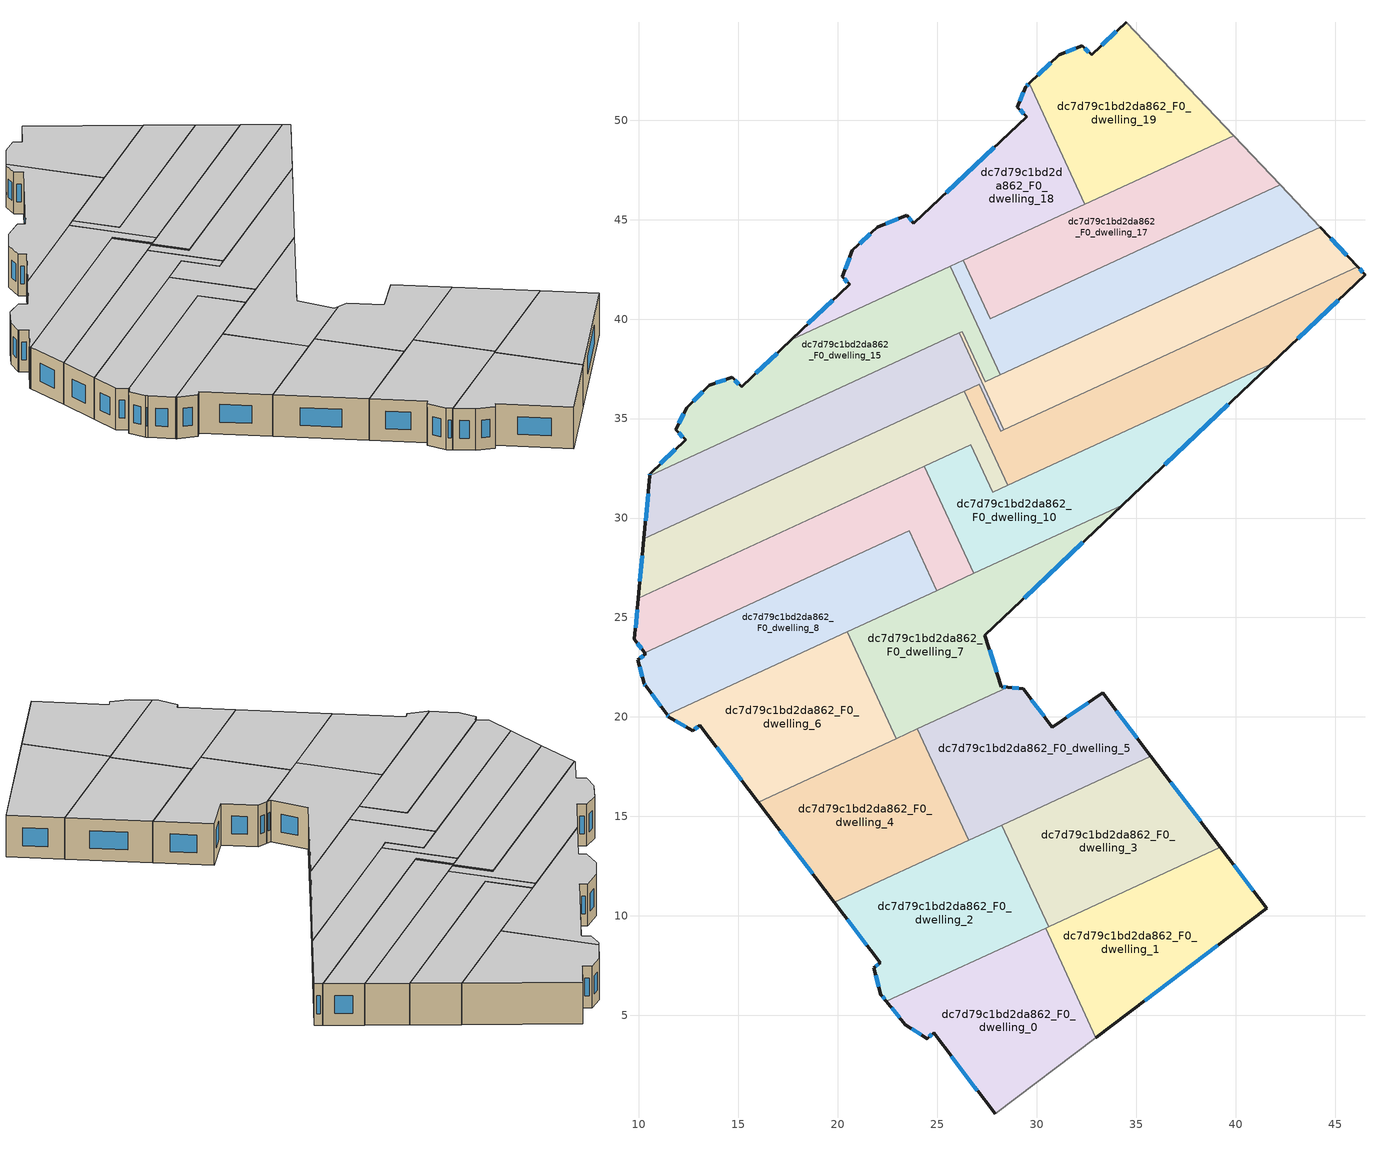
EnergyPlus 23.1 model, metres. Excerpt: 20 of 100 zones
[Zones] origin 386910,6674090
dc7d79c1bd2da862_F0_dwelling_0
 floor ground (EU_floor_Construction): 30.45,9.39 32.98,3.88 27.91,0.04 24.82,4.12 24.51,3.83 23.4,4.53 22.45,5.7 z0
 wall outside (EU_wall_Construction): 22.45,5.7 23.4,4.53 24.51,3.83 24.82,4.12 27.91,0.04 z0:3
 wall to dc7d79c1bd2da862_F0_dwelling_1 (EU_wall_Construction): 32.98,3.88 30.45,9.39 z0:3
 wall adiabatic (EU_wall_Construction): 27.91,0.04 32.98,3.88 z0:3
 wall to dc7d79c1bd2da862_F0_dwelling_2 (EU_wall_Construction): 30.45,9.39 22.45,5.7 z0:3
 window (EU_Window_Construction): 24.6,3.91 24.73,4.04 / 23.72,4.33 24.19,4.03 / 22.72,5.37 23.13,4.87 / 25.7,2.95 27.03,1.21 z0.86:2.14
 ceiling to dc7d79c1bd2da862_F1_dwelling_0 (EU_floor_Construction): 32.98,3.88 30.45,9.39 22.45,5.7 23.4,4.53 24.51,3.83 24.82,4.12 27.91,0.04 z3
dc7d79c1bd2da862_F0_dwelling_1
 floor ground (EU_floor_Construction): 39.24,13.44 41.57,10.38 32.98,3.88 30.45,9.39 z0
 wall outside (EU_wall_Construction): 32.98,3.88 41.57,10.38 39.24,13.44 z0:3
 wall to dc7d79c1bd2da862_F0_dwelling_3 (EU_wall_Construction): 39.24,13.44 30.6,9.46 z0:3
 wall to dc7d79c1bd2da862_F0_dwelling_2 (EU_wall_Construction): 30.6,9.45 30.45,9.39 z0:3
 window (EU_Window_Construction): 35.44,5.74 39.11,8.52 / 40.9,11.25 39.9,12.56 z0.86:2.14
 ceiling to dc7d79c1bd2da862_F1_dwelling_1 (EU_floor_Construction): 41.57,10.38 39.24,13.44 30.45,9.39 32.98,3.88 z3
dc7d79c1bd2da862_F0_dwelling_10
 floor ground (EU_floor_Construction): 41.76,37.73 34.3,30.65 26.84,27.21 24.35,32.6 26.7,33.68 27.8,31.3 z0
 wall outside (EU_wall_Construction): 34.3,30.65 41.76,37.73 z0:3
 wall to dc7d79c1bd2da862_F0_dwelling_9 (EU_wall_Construction): 24.35,32.6 26.84,27.21 z0:3
 wall to dc7d79c1bd2da862_F0_dwelling_11 (EU_wall_Construction): 28.54,31.64 27.8,31.3 26.7,33.68 24.35,32.6 z0:3
 wall to dc7d79c1bd2da862_F0_dwelling_7 (EU_wall_Construction): 26.84,27.21 34.3,30.65 z0:3
 wall to dc7d79c1bd2da862_F0_dwelling_12 (EU_wall_Construction): 41.76,37.73 28.54,31.64 z0:3
 window (EU_Window_Construction): 36.43,32.68 39.63,35.71 z0.86:2.14
 ceiling to dc7d79c1bd2da862_F1_dwelling_10 (EU_floor_Construction): 34.3,30.65 41.76,37.73 27.8,31.3 26.7,33.68 24.35,32.6 26.84,27.21 z3
dc7d79c1bd2da862_F0_dwelling_11
 floor ground (EU_floor_Construction): 26.36,36.38 28.54,31.64 27.8,31.3 26.7,33.68 9.98,25.97 10.26,28.95 z0
 wall outside (EU_wall_Construction): 10.26,28.95 9.98,25.97 z0:3
 wall to dc7d79c1bd2da862_F0_dwelling_12 (EU_wall_Construction): 28.54,31.64 26.36,36.38 z0:3
 wall to dc7d79c1bd2da862_F0_dwelling_13 (EU_wall_Construction): 26.36,36.38 10.26,28.95 z0:3
 wall to dc7d79c1bd2da862_F0_dwelling_9 (EU_wall_Construction): 9.98,25.97 24.35,32.6 z0:3
 window (EU_Window_Construction): 10.18,28.1 10.06,26.82 z0.86:2.14
 ceiling to dc7d79c1bd2da862_F1_dwelling_11 (EU_floor_Construction): 27.8,31.3 28.54,31.64 26.36,36.38 10.26,28.95 9.98,25.97 26.7,33.68 z3
dc7d79c1bd2da862_F0_dwelling_12
 floor ground (EU_floor_Construction): 46.13,42.64 46.51,42.24 41.76,37.73 28.54,31.64 26.36,36.38 27.11,36.72 28.2,34.37 z0
 wall outside (EU_wall_Construction): 41.76,37.73 46.51,42.24 46.13,42.64 z0:3
 wall to dc7d79c1bd2da862_F0_dwelling_13 (EU_wall_Construction): 28.35,34.44 28.2,34.37 27.11,36.72 26.36,36.38 z0:3
 wall to dc7d79c1bd2da862_F0_dwelling_14 (EU_wall_Construction): 46.13,42.64 28.35,34.44 z0:3
 window (EU_Window_Construction): 46.4,42.35 46.24,42.52 / 43.12,39.02 45.15,40.95 z0.86:2.14
 ceiling to dc7d79c1bd2da862_F1_dwelling_12 (EU_floor_Construction): 41.76,37.73 46.51,42.24 46.13,42.64 28.2,34.37 27.11,36.72 26.36,36.38 28.54,31.64 z3
dc7d79c1bd2da862_F0_dwelling_13
 floor ground (EU_floor_Construction): 26.1,39.3 28.35,34.44 28.2,34.37 27.11,36.72 10.26,28.95 10.55,32.14 z0
 wall outside (EU_wall_Construction): 10.55,32.14 10.26,28.95 z0:3
 wall to dc7d79c1bd2da862_F0_dwelling_14 (EU_wall_Construction): 28.35,34.44 26.1,39.3 z0:3
 wall to dc7d79c1bd2da862_F0_dwelling_15 (EU_wall_Construction): 26.1,39.3 10.55,32.14 z0:3
 window (EU_Window_Construction): 10.47,31.23 10.34,29.86 z0.86:2.14
 ceiling to dc7d79c1bd2da862_F1_dwelling_13 (EU_floor_Construction): 28.2,34.37 28.35,34.44 26.1,39.3 10.55,32.14 10.26,28.95 27.11,36.72 z3
dc7d79c1bd2da862_F0_dwelling_14
 floor ground (EU_floor_Construction): 44.25,44.62 46.13,42.64 28.35,34.44 26.1,39.3 26.25,39.37 27.41,36.86 z0
 wall outside (EU_wall_Construction): 46.13,42.64 44.25,44.62 z0:3
 wall to dc7d79c1bd2da862_F0_dwelling_15 (EU_wall_Construction): 28.17,37.21 27.41,36.86 26.25,39.37 26.11,39.31 z0:3
 wall to dc7d79c1bd2da862_F0_dwelling_16 (EU_wall_Construction): 44.25,44.62 28.17,37.21 z0:3
 window (EU_Window_Construction): 45.59,43.2 44.79,44.06 z0.86:2.14
 ceiling to dc7d79c1bd2da862_F1_dwelling_14 (EU_floor_Construction): 46.13,42.64 44.25,44.62 27.41,36.86 26.25,39.37 26.1,39.3 28.35,34.44 z3
dc7d79c1bd2da862_F0_dwelling_15
 floor ground (EU_floor_Construction): 25.66,42.65 28.17,37.21 27.41,36.86 26.25,39.37 10.55,32.14 10.56,32.24 12.35,33.93 11.89,34.42 11.86,34.44 12.4,35.54 13.54,36.68 14.69,37.07 15.17,36.6 17.66,38.97 z0
 wall outside (EU_wall_Construction): 17.66,38.97 15.17,36.6 14.69,37.07 13.54,36.68 12.4,35.54 11.86,34.44 11.89,34.42 12.35,33.93 10.56,32.24 10.55,32.14 z0:3
 wall to dc7d79c1bd2da862_F0_dwelling_16 (EU_wall_Construction): 28.17,37.21 25.66,42.65 z0:3
 wall to dc7d79c1bd2da862_F0_dwelling_18 (EU_wall_Construction): 25.66,42.65 17.66,38.97 z0:3
 window (EU_Window_Construction): 10.56,32.21 10.56,32.17 / 11.84,33.45 11.07,32.72 / 12.02,34.28 12.22,34.07 / 12.25,35.23 12.02,34.76 / 13.22,36.36 12.73,35.87 / 14.36,36.96 13.87,36.79 / 15.04,36.74 14.83,36.94 / 16.95,38.29 15.88,37.28 z0.86:2.14
 ceiling to dc7d79c1bd2da862_F1_dwelling_15 (EU_floor_Construction): 27.41,36.86 28.17,37.21 25.66,42.65 17.66,38.97 15.17,36.6 14.69,37.07 13.54,36.68 12.4,35.54 11.86,34.44 11.89,34.42 12.35,33.93 10.56,32.24 10.55,32.14 26.25,39.37 z3
dc7d79c1bd2da862_F0_dwelling_16
 floor ground (EU_floor_Construction): 42.25,46.75 44.25,44.62 28.17,37.21 25.66,42.65 26.32,42.96 27.67,40.03 z0
 wall to dc7d79c1bd2da862_F0_dwelling_17 (EU_wall_Construction): 42.25,46.75 27.67,40.03 26.32,42.96 z0:3
 wall adiabatic (EU_wall_Construction): 44.25,44.62 42.25,46.75 z0:3
 wall to dc7d79c1bd2da862_F0_dwelling_18 (EU_wall_Construction): 26.32,42.96 25.66,42.65 z0:3
 ceiling to dc7d79c1bd2da862_F1_dwelling_16 (EU_floor_Construction): 44.25,44.62 42.25,46.75 27.67,40.03 26.32,42.96 25.66,42.65 28.17,37.21 z3
dc7d79c1bd2da862_F0_dwelling_17
 floor ground (EU_floor_Construction): 39.91,49.22 42.25,46.75 27.67,40.03 26.32,42.96 z0
 wall adiabatic (EU_wall_Construction): 42.25,46.75 39.91,49.22 z0:3
 wall to dc7d79c1bd2da862_F0_dwelling_19 (EU_wall_Construction): 39.91,49.22 32.43,45.77 z0:3
 wall to dc7d79c1bd2da862_F0_dwelling_18 (EU_wall_Construction): 32.43,45.77 26.32,42.96 z0:3
 ceiling to dc7d79c1bd2da862_F1_dwelling_17 (EU_floor_Construction): 42.25,46.75 39.91,49.22 26.32,42.96 27.67,40.03 z3
dc7d79c1bd2da862_F0_dwelling_18
 floor ground (EU_floor_Construction): 29.62,51.86 32.43,45.77 17.66,38.97 20.59,41.75 20.22,42.14 20.74,43.46 21.98,44.62 23.47,45.23 23.83,44.82 29.49,50.18 29.03,50.66 29.44,51.69 z0
 wall outside (EU_wall_Construction): 29.62,51.86 29.44,51.69 29.03,50.66 29.49,50.18 23.83,44.82 23.47,45.23 21.98,44.62 20.74,43.46 20.22,42.14 20.59,41.75 17.66,38.97 z0:3
 wall to dc7d79c1bd2da862_F0_dwelling_19 (EU_wall_Construction): 32.43,45.77 29.62,51.86 z0:3
 window (EU_Window_Construction): 27.88,48.65 25.45,46.35 / 29.16,50.52 29.36,50.32 / 29.33,51.4 29.15,50.96 / 29.57,51.81 29.49,51.74 / 19.76,40.95 18.5,39.76 / 20.33,42.03 20.49,41.86 / 20.59,43.08 20.37,42.52 / 21.63,44.29 21.09,43.79 / 23.04,45.05 22.41,44.79 / 23.73,44.93 23.57,45.11 z0.86:2.14
 ceiling to dc7d79c1bd2da862_F1_dwelling_18 (EU_floor_Construction): 32.43,45.77 29.62,51.86 29.44,51.69 29.03,50.66 29.49,50.18 23.83,44.82 23.47,45.23 21.98,44.62 20.74,43.46 20.22,42.14 20.59,41.75 17.66,38.97 z3
dc7d79c1bd2da862_F0_dwelling_19
 floor ground (EU_floor_Construction): 34.51,54.93 39.91,49.22 32.43,45.77 29.62,51.86 31.14,53.29 32.28,53.75 32.77,53.29 z0
 wall outside (EU_wall_Construction): 34.51,54.93 32.77,53.29 32.28,53.75 31.14,53.29 29.62,51.86 z0:3
 wall adiabatic (EU_wall_Construction): 39.91,49.22 34.51,54.93 z0:3
 window (EU_Window_Construction): 32.63,53.42 32.42,53.62 / 34.01,54.46 33.27,53.76 / 30.71,52.88 30.06,52.27 / 31.96,53.62 31.46,53.42 z0.86:2.14
 ceiling to dc7d79c1bd2da862_F1_dwelling_19 (EU_floor_Construction): 39.91,49.22 34.51,54.93 32.77,53.29 32.28,53.75 31.14,53.29 29.62,51.86 32.43,45.77 z3
dc7d79c1bd2da862_F0_dwelling_2
 floor ground (EU_floor_Construction): 28.24,14.57 30.6,9.46 22.45,5.7 22.17,6.04 21.82,7.39 22.13,7.65 19.82,10.69 z0
 wall outside (EU_wall_Construction): 19.82,10.69 22.13,7.65 21.82,7.39 22.17,6.04 22.45,5.7 z0:3
 wall to dc7d79c1bd2da862_F0_dwelling_3 (EU_wall_Construction): 30.6,9.46 28.24,14.57 z0:3
 wall to dc7d79c1bd2da862_F0_dwelling_4 (EU_wall_Construction): 26.58,13.8 19.82,10.69 z0:3
 wall to dc7d79c1bd2da862_F0_dwelling_5 (EU_wall_Construction): 28.24,14.57 26.58,13.8 z0:3
 window (EU_Window_Construction): 22.04,7.57 21.91,7.46 / 20.48,9.82 21.47,8.52 / 22.25,5.95 22.37,5.8 / 21.92,7 22.07,6.43 z0.86:2.14
 ceiling to dc7d79c1bd2da862_F1_dwelling_2 (EU_floor_Construction): 30.6,9.46 28.24,14.57 19.82,10.69 22.13,7.65 21.82,7.39 22.17,6.04 22.45,5.7 z3
dc7d79c1bd2da862_F0_dwelling_3
 floor ground (EU_floor_Construction): 35.75,18.03 39.24,13.44 30.6,9.46 28.24,14.57 z0
 wall outside (EU_wall_Construction): 39.24,13.44 35.75,18.03 z0:3
 wall to dc7d79c1bd2da862_F0_dwelling_5 (EU_wall_Construction): 35.75,18.03 28.24,14.57 z0:3
 window (EU_Window_Construction): 38.24,14.75 36.75,16.72 z0.86:2.14
 ceiling to dc7d79c1bd2da862_F1_dwelling_3 (EU_floor_Construction): 39.24,13.44 35.75,18.03 28.24,14.57 30.6,9.46 z3
dc7d79c1bd2da862_F0_dwelling_4
 floor ground (EU_floor_Construction): 24,19.39 26.58,13.8 19.82,10.69 16.01,15.71 z0
 wall outside (EU_wall_Construction): 16.01,15.71 19.82,10.69 z0:3
 wall to dc7d79c1bd2da862_F0_dwelling_5 (EU_wall_Construction): 26.58,13.8 24,19.39 z0:3
 wall to dc7d79c1bd2da862_F0_dwelling_6 (EU_wall_Construction): 22.95,18.91 16.01,15.71 z0:3
 wall to dc7d79c1bd2da862_F0_dwelling_7 (EU_wall_Construction): 24,19.39 22.95,18.91 z0:3
 window (EU_Window_Construction): 17.1,14.28 18.73,12.12 z0.86:2.14
 ceiling to dc7d79c1bd2da862_F1_dwelling_4 (EU_floor_Construction): 26.58,13.8 24,19.39 16.01,15.71 19.82,10.69 z3
dc7d79c1bd2da862_F0_dwelling_5
 floor ground (EU_floor_Construction): 33.32,21.22 35.75,18.03 26.58,13.8 24,19.39 28.55,21.49 29.32,21.42 30.79,19.48 z0
 wall outside (EU_wall_Construction): 35.75,18.03 33.32,21.22 30.79,19.48 29.32,21.42 28.55,21.49 z0:3
 wall to dc7d79c1bd2da862_F0_dwelling_7 (EU_wall_Construction): 28.55,21.49 24,19.39 z0:3
 window (EU_Window_Construction): 30.37,20.03 29.74,20.87 / 32.59,20.72 31.51,19.98 / 35.05,18.94 34.01,20.31 / 29.1,21.44 28.77,21.47 z0.86:2.14
 ceiling to dc7d79c1bd2da862_F1_dwelling_5 (EU_floor_Construction): 35.75,18.03 33.32,21.22 30.79,19.48 29.32,21.42 28.55,21.49 24,19.39 26.58,13.8 z3
dc7d79c1bd2da862_F0_dwelling_6
 floor ground (EU_floor_Construction): 20.47,24.28 22.95,18.91 16.01,15.71 13.07,19.58 12.71,19.29 11.49,20.01 11.42,20.11 z0
 wall outside (EU_wall_Construction): 11.42,20.11 11.49,20.01 12.71,19.29 13.07,19.58 16.01,15.71 z0:3
 wall to dc7d79c1bd2da862_F0_dwelling_7 (EU_wall_Construction): 22.95,18.91 20.47,24.28 z0:3
 wall to dc7d79c1bd2da862_F0_dwelling_8 (EU_wall_Construction): 20.47,24.28 11.42,20.11 z0:3
 window (EU_Window_Construction): 13.91,18.47 15.17,16.82 / 12.81,19.38 12.97,19.5 / 11.84,19.81 12.36,19.5 / 11.44,20.08 11.47,20.04 z0.86:2.14
 ceiling to dc7d79c1bd2da862_F1_dwelling_6 (EU_floor_Construction): 22.95,18.91 20.47,24.28 11.42,20.11 11.49,20.01 12.71,19.29 13.07,19.58 16.01,15.71 z3
dc7d79c1bd2da862_F0_dwelling_7
 floor ground (EU_floor_Construction): 34.3,30.65 27.4,24.11 28.22,21.52 28.55,21.49 22.95,18.91 20.47,24.28 z0
 wall outside (EU_wall_Construction): 28.55,21.49 28.22,21.52 27.4,24.11 34.3,30.65 z0:3
 wall to dc7d79c1bd2da862_F0_dwelling_9 (EU_wall_Construction): 26.84,27.21 24.98,26.36 z0:3
 wall to dc7d79c1bd2da862_F0_dwelling_8 (EU_wall_Construction): 24.98,26.36 20.47,24.28 z0:3
 window (EU_Window_Construction): 27.98,22.26 27.64,23.37 / 28.45,21.5 28.31,21.51 / 29.37,25.98 32.33,28.78 z0.86:2.14
 ceiling to dc7d79c1bd2da862_F1_dwelling_7 (EU_floor_Construction): 28.55,21.49 28.22,21.52 27.4,24.11 34.3,30.65 20.47,24.28 22.95,18.91 z3
dc7d79c1bd2da862_F0_dwelling_8
 floor ground (EU_floor_Construction): 23.59,29.36 24.98,26.36 11.42,20.11 10.34,21.58 10.26,21.68 9.95,22.88 10.34,23.17 10.29,23.23 z0
 wall outside (EU_wall_Construction): 10.29,23.23 10.34,23.17 9.95,22.88 10.26,21.68 10.34,21.58 11.42,20.11 z0:3
 wall to dc7d79c1bd2da862_F0_dwelling_9 (EU_wall_Construction): 24.98,26.36 23.59,29.36 10.29,23.23 z0:3
 window (EU_Window_Construction): 10.65,21.16 11.11,20.53 / 10.28,21.65 10.32,21.6 / 10.04,22.54 10.17,22.02 / 10.23,23.09 10.06,22.96 z0.86:2.14
 ceiling to dc7d79c1bd2da862_F1_dwelling_8 (EU_floor_Construction): 24.98,26.36 23.59,29.36 10.29,23.23 10.34,23.17 9.95,22.88 10.26,21.68 10.34,21.58 11.42,20.11 z3
dc7d79c1bd2da862_F0_dwelling_9
 floor ground (EU_floor_Construction): 24.35,32.6 26.84,27.21 24.98,26.36 23.59,29.36 10.29,23.23 9.78,23.9 9.98,25.97 z0
 wall outside (EU_wall_Construction): 9.98,25.97 9.78,23.9 10.29,23.23 z0:3
 window (EU_Window_Construction): 9.93,23.71 10.15,23.42 / 9.92,25.38 9.84,24.49 z0.86:2.14
 ceiling to dc7d79c1bd2da862_F1_dwelling_9 (EU_floor_Construction): 24.98,26.36 26.84,27.21 24.35,32.6 9.98,25.97 9.78,23.9 10.29,23.23 23.59,29.36 z3
[Building]
EU S2 Campaign: North Axis=0; Terrain=City; Solar Distribution=FullExterior
[Site:Location]
Helsinki-Vantaa.AP: Latitude=60.317; Longitude=24.963; Time Zone=2; Elevation=54.6
[SizingPeriod:WeatherFileDays]
AnnualSizingPeriod: Begin Month=1; Begin Day of Month=1; End Month=12; End Day of Month=31; Day of Week for Start Day=Monday; Use Weather File Daylight Saving Period=No; Use Weather File Rain and Snow Indicators=No
[MATERIAL]
EU_InternalMass_Material: Roughness=MediumRough; Thickness=0.1; Conductivity=1; Density=1800; Specific Heat=900; Thermal Absorptance=0.9; Solar Absorptance=0.7; Visible Absorptance=0.7
[MATERIAL:NOMASS] Roughness=MediumRough; Thermal Absorptance=0.9; Solar Absorptance=0.7; Visible Absorptance=0.7
Name | Thermal Resistance
EU_wall_NoMass | 1.10183
EU_floor_NoMass | 1.70606
[WINDOWMATERIAL:SIMPLEGLAZINGSYSTEM]
EU_Window_SimpleGlazing: UFactor=3.11035; Solar Heat Gain Coefficient=0.8; Visible Transmittance=0.8
[CONSTRUCTION]
EU_wall_Construction: EU_wall_NoMass
EU_floor_Construction: EU_floor_NoMass
EU_Window_Construction: EU_Window_SimpleGlazing
EU_InternalMass_Construction: EU_InternalMass_Material
[ZONE] Type=1; Multiplier=1; Ceiling Height=autocalculate; Floor Area=autocalculate; Part of Total Floor Area=Yes
Name | Volume
dc7d79c1bd2da862_F0_dwelling_0 | 150.114
dc7d79c1bd2da862_F0_dwelling_1; dc7d79c1bd2da862_F0_dwelling_17 | 150.111
dc7d79c1bd2da862_F0_dwelling_10 | 150.122
dc7d79c1bd2da862_F0_dwelling_11 | 150.123
dc7d79c1bd2da862_F0_dwelling_12; dc7d79c1bd2da862_F0_dwelling_13 | 150.102
dc7d79c1bd2da862_F0_dwelling_14 | 150.091
dc7d79c1bd2da862_F0_dwelling_15; dc7d79c1bd2da862_F0_dwelling_6 | 150.089
dc7d79c1bd2da862_F0_dwelling_16 | 150.106
dc7d79c1bd2da862_F0_dwelling_18 | 150.105
dc7d79c1bd2da862_F0_dwelling_19; dc7d79c1bd2da862_F0_dwelling_7 | 150.094
dc7d79c1bd2da862_F0_dwelling_2; dc7d79c1bd2da862_F0_dwelling_3 | 150.1
dc7d79c1bd2da862_F0_dwelling_4 | 150.09
dc7d79c1bd2da862_F0_dwelling_5 | 150.098
dc7d79c1bd2da862_F0_dwelling_8 | 150.116
dc7d79c1bd2da862_F0_dwelling_9 | 150.109
[INTERNALMASS] Construction=EU_InternalMass_Construction
Name | Zone or ZoneList | Surface Area
dc7d79c1bd2da862_F0_dwelling_0_EU_InternalMass | dc7d79c1bd2da862_F0_dwelling_0 | 50.0389
dc7d79c1bd2da862_F0_dwelling_1_EU_InternalMass | dc7d79c1bd2da862_F0_dwelling_1 | 50.0379
dc7d79c1bd2da862_F0_dwelling_2_EU_InternalMass | dc7d79c1bd2da862_F0_dwelling_2 | 50.0338
dc7d79c1bd2da862_F0_dwelling_3_EU_InternalMass | dc7d79c1bd2da862_F0_dwelling_3 | 50.032
dc7d79c1bd2da862_F0_dwelling_4_EU_InternalMass | dc7d79c1bd2da862_F0_dwelling_4 | 50.0313
dc7d79c1bd2da862_F0_dwelling_5_EU_InternalMass | dc7d79c1bd2da862_F0_dwelling_5 | 50.0334
dc7d79c1bd2da862_F0_dwelling_6_EU_InternalMass | dc7d79c1bd2da862_F0_dwelling_6 | 50.0316
dc7d79c1bd2da862_F0_dwelling_7_EU_InternalMass | dc7d79c1bd2da862_F0_dwelling_7 | 50.0327
dc7d79c1bd2da862_F0_dwelling_8_EU_InternalMass | dc7d79c1bd2da862_F0_dwelling_8 | 50.039
dc7d79c1bd2da862_F0_dwelling_9_EU_InternalMass | dc7d79c1bd2da862_F0_dwelling_9 | 50.0365
dc7d79c1bd2da862_F0_dwelling_10_EU_InternalMass | dc7d79c1bd2da862_F0_dwelling_10 | 50.0425
dc7d79c1bd2da862_F0_dwelling_11_EU_InternalMass | dc7d79c1bd2da862_F0_dwelling_11 | 50.0416
dc7d79c1bd2da862_F0_dwelling_12_EU_InternalMass | dc7d79c1bd2da862_F0_dwelling_12 | 50.0332
dc7d79c1bd2da862_F0_dwelling_13_EU_InternalMass | dc7d79c1bd2da862_F0_dwelling_13 | 50.0348
dc7d79c1bd2da862_F0_dwelling_14_EU_InternalMass | dc7d79c1bd2da862_F0_dwelling_14 | 50.0298
dc7d79c1bd2da862_F0_dwelling_15_EU_InternalMass | dc7d79c1bd2da862_F0_dwelling_15 | 50.0297
dc7d79c1bd2da862_F0_dwelling_16_EU_InternalMass | dc7d79c1bd2da862_F0_dwelling_16 | 50.0357
dc7d79c1bd2da862_F0_dwelling_17_EU_InternalMass | dc7d79c1bd2da862_F0_dwelling_17 | 50.0366
dc7d79c1bd2da862_F0_dwelling_18_EU_InternalMass | dc7d79c1bd2da862_F0_dwelling_18 | 50.0342
dc7d79c1bd2da862_F0_dwelling_19_EU_InternalMass | dc7d79c1bd2da862_F0_dwelling_19 | 50.0302
[OTHEREQUIPMENT] Fuel Type=Electricity; Design Level Calculation Method=Watts/Area; Power per Zone Floor Area=1; Fraction Latent=0; Fraction Radiant=0; Fraction Lost=0; Carbon Dioxide Generation Rate=0; EndUse Subcategory=EU_Step8_InternalGains
Name | Zone or ZoneList or Space or SpaceList | Schedule
EU_Step8_InternalGain_dc7d79c1bd2da862_F0_dwelling_0_f000 | dc7d79c1bd2da862_F0_dwelling_0 | EU_Step8_GainSchedule_dc7d79c1bd2da862_F0_dwelling_0_f000
EU_Step8_InternalGain_dc7d79c1bd2da862_F0_dwelling_1_f000 | dc7d79c1bd2da862_F0_dwelling_1 | EU_Step8_GainSchedule_dc7d79c1bd2da862_F0_dwelling_1_f000
EU_Step8_InternalGain_dc7d79c1bd2da862_F0_dwelling_2_f000 | dc7d79c1bd2da862_F0_dwelling_2 | EU_Step8_GainSchedule_dc7d79c1bd2da862_F0_dwelling_2_f000
EU_Step8_InternalGain_dc7d79c1bd2da862_F0_dwelling_3_f000 | dc7d79c1bd2da862_F0_dwelling_3 | EU_Step8_GainSchedule_dc7d79c1bd2da862_F0_dwelling_3_f000
EU_Step8_InternalGain_dc7d79c1bd2da862_F0_dwelling_4_f000 | dc7d79c1bd2da862_F0_dwelling_4 | EU_Step8_GainSchedule_dc7d79c1bd2da862_F0_dwelling_4_f000
EU_Step8_InternalGain_dc7d79c1bd2da862_F0_dwelling_5_f000 | dc7d79c1bd2da862_F0_dwelling_5 | EU_Step8_GainSchedule_dc7d79c1bd2da862_F0_dwelling_5_f000
EU_Step8_InternalGain_dc7d79c1bd2da862_F0_dwelling_6_f000 | dc7d79c1bd2da862_F0_dwelling_6 | EU_Step8_GainSchedule_dc7d79c1bd2da862_F0_dwelling_6_f000
EU_Step8_InternalGain_dc7d79c1bd2da862_F0_dwelling_7_f000 | dc7d79c1bd2da862_F0_dwelling_7 | EU_Step8_GainSchedule_dc7d79c1bd2da862_F0_dwelling_7_f000
EU_Step8_InternalGain_dc7d79c1bd2da862_F0_dwelling_8_f000 | dc7d79c1bd2da862_F0_dwelling_8 | EU_Step8_GainSchedule_dc7d79c1bd2da862_F0_dwelling_8_f000
EU_Step8_InternalGain_dc7d79c1bd2da862_F0_dwelling_9_f000 | dc7d79c1bd2da862_F0_dwelling_9 | EU_Step8_GainSchedule_dc7d79c1bd2da862_F0_dwelling_9_f000
EU_Step8_InternalGain_dc7d79c1bd2da862_F0_dwelling_10_f000 | dc7d79c1bd2da862_F0_dwelling_10 | EU_Step8_GainSchedule_dc7d79c1bd2da862_F0_dwelling_10_f000
EU_Step8_InternalGain_dc7d79c1bd2da862_F0_dwelling_11_f000 | dc7d79c1bd2da862_F0_dwelling_11 | EU_Step8_GainSchedule_dc7d79c1bd2da862_F0_dwelling_11_f000
EU_Step8_InternalGain_dc7d79c1bd2da862_F0_dwelling_12_f000 | dc7d79c1bd2da862_F0_dwelling_12 | EU_Step8_GainSchedule_dc7d79c1bd2da862_F0_dwelling_12_f000
EU_Step8_InternalGain_dc7d79c1bd2da862_F0_dwelling_13_f000 | dc7d79c1bd2da862_F0_dwelling_13 | EU_Step8_GainSchedule_dc7d79c1bd2da862_F0_dwelling_13_f000
EU_Step8_InternalGain_dc7d79c1bd2da862_F0_dwelling_14_f000 | dc7d79c1bd2da862_F0_dwelling_14 | EU_Step8_GainSchedule_dc7d79c1bd2da862_F0_dwelling_14_f000
EU_Step8_InternalGain_dc7d79c1bd2da862_F0_dwelling_15_f000 | dc7d79c1bd2da862_F0_dwelling_15 | EU_Step8_GainSchedule_dc7d79c1bd2da862_F0_dwelling_15_f000
EU_Step8_InternalGain_dc7d79c1bd2da862_F0_dwelling_16_f000 | dc7d79c1bd2da862_F0_dwelling_16 | EU_Step8_GainSchedule_dc7d79c1bd2da862_F0_dwelling_16_f000
EU_Step8_InternalGain_dc7d79c1bd2da862_F0_dwelling_17_f000 | dc7d79c1bd2da862_F0_dwelling_17 | EU_Step8_GainSchedule_dc7d79c1bd2da862_F0_dwelling_17_f000
EU_Step8_InternalGain_dc7d79c1bd2da862_F0_dwelling_18_f000 | dc7d79c1bd2da862_F0_dwelling_18 | EU_Step8_GainSchedule_dc7d79c1bd2da862_F0_dwelling_18_f000
EU_Step8_InternalGain_dc7d79c1bd2da862_F0_dwelling_19_f000 | dc7d79c1bd2da862_F0_dwelling_19 | EU_Step8_GainSchedule_dc7d79c1bd2da862_F0_dwelling_19_f000
[ZONEVENTILATION:DESIGNFLOWRATE] Schedule=EU_AlwaysOn; Design Flow Rate Calculation Method=AirChanges/Hour; Air Changes per Hour=0.756316; Ventilation Type=Natural; Fan Pressure Rise=0; Fan Total Efficiency=1; Constant Term Coefficient=1; Temperature Term Coefficient=0; Velocity Term Coefficient=0; Velocity Squared Term Coefficient=0; Minimum Indoor Temperature=-100; Maximum Indoor Temperature=100; Delta Temperature=-100; Minimum Outdoor Temperature=-100; Maximum Outdoor Temperature=100; Maximum Wind Speed=40
Name | Zone or ZoneList or Space or SpaceList
EU_ConstantAir_dc7d79c1bd2da862_F0_dwelling_0 | dc7d79c1bd2da862_F0_dwelling_0
EU_ConstantAir_dc7d79c1bd2da862_F0_dwelling_1 | dc7d79c1bd2da862_F0_dwelling_1
EU_ConstantAir_dc7d79c1bd2da862_F0_dwelling_2 | dc7d79c1bd2da862_F0_dwelling_2
EU_ConstantAir_dc7d79c1bd2da862_F0_dwelling_3 | dc7d79c1bd2da862_F0_dwelling_3
EU_ConstantAir_dc7d79c1bd2da862_F0_dwelling_4 | dc7d79c1bd2da862_F0_dwelling_4
EU_ConstantAir_dc7d79c1bd2da862_F0_dwelling_5 | dc7d79c1bd2da862_F0_dwelling_5
EU_ConstantAir_dc7d79c1bd2da862_F0_dwelling_6 | dc7d79c1bd2da862_F0_dwelling_6
EU_ConstantAir_dc7d79c1bd2da862_F0_dwelling_7 | dc7d79c1bd2da862_F0_dwelling_7
EU_ConstantAir_dc7d79c1bd2da862_F0_dwelling_8 | dc7d79c1bd2da862_F0_dwelling_8
EU_ConstantAir_dc7d79c1bd2da862_F0_dwelling_9 | dc7d79c1bd2da862_F0_dwelling_9
EU_ConstantAir_dc7d79c1bd2da862_F0_dwelling_10 | dc7d79c1bd2da862_F0_dwelling_10
EU_ConstantAir_dc7d79c1bd2da862_F0_dwelling_11 | dc7d79c1bd2da862_F0_dwelling_11
EU_ConstantAir_dc7d79c1bd2da862_F0_dwelling_12 | dc7d79c1bd2da862_F0_dwelling_12
EU_ConstantAir_dc7d79c1bd2da862_F0_dwelling_13 | dc7d79c1bd2da862_F0_dwelling_13
EU_ConstantAir_dc7d79c1bd2da862_F0_dwelling_14 | dc7d79c1bd2da862_F0_dwelling_14
EU_ConstantAir_dc7d79c1bd2da862_F0_dwelling_15 | dc7d79c1bd2da862_F0_dwelling_15
EU_ConstantAir_dc7d79c1bd2da862_F0_dwelling_16 | dc7d79c1bd2da862_F0_dwelling_16
EU_ConstantAir_dc7d79c1bd2da862_F0_dwelling_17 | dc7d79c1bd2da862_F0_dwelling_17
EU_ConstantAir_dc7d79c1bd2da862_F0_dwelling_18 | dc7d79c1bd2da862_F0_dwelling_18
EU_ConstantAir_dc7d79c1bd2da862_F0_dwelling_19 | dc7d79c1bd2da862_F0_dwelling_19
[HVACTEMPLATE:THERMOSTAT] Constant Heating Setpoint=20; Constant Cooling Setpoint=50
EU_HeatOnly_dc7d79c1bd2da862_F0_dwelling_0; EU_HeatOnly_dc7d79c1bd2da862_F0_dwelling_1; EU_HeatOnly_dc7d79c1bd2da862_F0_dwelling_2; EU_HeatOnly_dc7d79c1bd2da862_F0_dwelling_3; EU_HeatOnly_dc7d79c1bd2da862_F0_dwelling_4; EU_HeatOnly_dc7d79c1bd2da862_F0_dwelling_5; EU_HeatOnly_dc7d79c1bd2da862_F0_dwelling_6; EU_HeatOnly_dc7d79c1bd2da862_F0_dwelling_7; EU_HeatOnly_dc7d79c1bd2da862_F0_dwelling_8; EU_HeatOnly_dc7d79c1bd2da862_F0_dwelling_9; EU_HeatOnly_dc7d79c1bd2da862_F0_dwelling_10; EU_HeatOnly_dc7d79c1bd2da862_F0_dwelling_11; EU_HeatOnly_dc7d79c1bd2da862_F0_dwelling_12; EU_HeatOnly_dc7d79c1bd2da862_F0_dwelling_13; EU_HeatOnly_dc7d79c1bd2da862_F0_dwelling_14; EU_HeatOnly_dc7d79c1bd2da862_F0_dwelling_15; EU_HeatOnly_dc7d79c1bd2da862_F0_dwelling_16; EU_HeatOnly_dc7d79c1bd2da862_F0_dwelling_17; EU_HeatOnly_dc7d79c1bd2da862_F0_dwelling_18; EU_HeatOnly_dc7d79c1bd2da862_F0_dwelling_19; EU_HeatOnly_dc7d79c1bd2da862_F1_dwelling_0; EU_HeatOnly_dc7d79c1bd2da862_F1_dwelling_1; EU_HeatOnly_dc7d79c1bd2da862_F1_dwelling_2; EU_HeatOnly_dc7d79c1bd2da862_F1_dwelling_3; EU_HeatOnly_dc7d79c1bd2da862_F1_dwelling_4; EU_HeatOnly_dc7d79c1bd2da862_F1_dwelling_5; EU_HeatOnly_dc7d79c1bd2da862_F1_dwelling_6; EU_HeatOnly_dc7d79c1bd2da862_F1_dwelling_7; EU_HeatOnly_dc7d79c1bd2da862_F1_dwelling_8; EU_HeatOnly_dc7d79c1bd2da862_F1_dwelling_9; EU_HeatOnly_dc7d79c1bd2da862_F1_dwelling_10; EU_HeatOnly_dc7d79c1bd2da862_F1_dwelling_11; EU_HeatOnly_dc7d79c1bd2da862_F1_dwelling_12; EU_HeatOnly_dc7d79c1bd2da862_F1_dwelling_13; EU_HeatOnly_dc7d79c1bd2da862_F1_dwelling_14; EU_HeatOnly_dc7d79c1bd2da862_F1_dwelling_15; EU_HeatOnly_dc7d79c1bd2da862_F1_dwelling_16; EU_HeatOnly_dc7d79c1bd2da862_F1_dwelling_17; EU_HeatOnly_dc7d79c1bd2da862_F1_dwelling_18; EU_HeatOnly_dc7d79c1bd2da862_F1_dwelling_19; EU_HeatOnly_dc7d79c1bd2da862_F2_dwelling_0; EU_HeatOnly_dc7d79c1bd2da862_F2_dwelling_1; EU_HeatOnly_dc7d79c1bd2da862_F2_dwelling_2; EU_HeatOnly_dc7d79c1bd2da862_F2_dwelling_3; EU_HeatOnly_dc7d79c1bd2da862_F2_dwelling_4; EU_HeatOnly_dc7d79c1bd2da862_F2_dwelling_5; EU_HeatOnly_dc7d79c1bd2da862_F2_dwelling_6; EU_HeatOnly_dc7d79c1bd2da862_F2_dwelling_7; EU_HeatOnly_dc7d79c1bd2da862_F2_dwelling_8; EU_HeatOnly_dc7d79c1bd2da862_F2_dwelling_9; EU_HeatOnly_dc7d79c1bd2da862_F2_dwelling_10; EU_HeatOnly_dc7d79c1bd2da862_F2_dwelling_11; EU_HeatOnly_dc7d79c1bd2da862_F2_dwelling_12; EU_HeatOnly_dc7d79c1bd2da862_F2_dwelling_13; EU_HeatOnly_dc7d79c1bd2da862_F2_dwelling_14; EU_HeatOnly_dc7d79c1bd2da862_F2_dwelling_15; EU_HeatOnly_dc7d79c1bd2da862_F2_dwelling_16; EU_HeatOnly_dc7d79c1bd2da862_F2_dwelling_17; EU_HeatOnly_dc7d79c1bd2da862_F2_dwelling_18; EU_HeatOnly_dc7d79c1bd2da862_F2_dwelling_19; EU_HeatOnly_dc7d79c1bd2da862_F3_dwelling_0; EU_HeatOnly_dc7d79c1bd2da862_F3_dwelling_1; EU_HeatOnly_dc7d79c1bd2da862_F3_dwelling_2; EU_HeatOnly_dc7d79c1bd2da862_F3_dwelling_3; EU_HeatOnly_dc7d79c1bd2da862_F3_dwelling_4; EU_HeatOnly_dc7d79c1bd2da862_F3_dwelling_5; EU_HeatOnly_dc7d79c1bd2da862_F3_dwelling_6; EU_HeatOnly_dc7d79c1bd2da862_F3_dwelling_7; EU_HeatOnly_dc7d79c1bd2da862_F3_dwelling_8; EU_HeatOnly_dc7d79c1bd2da862_F3_dwelling_9; EU_HeatOnly_dc7d79c1bd2da862_F3_dwelling_10; EU_HeatOnly_dc7d79c1bd2da862_F3_dwelling_11; EU_HeatOnly_dc7d79c1bd2da862_F3_dwelling_12; EU_HeatOnly_dc7d79c1bd2da862_F3_dwelling_13; EU_HeatOnly_dc7d79c1bd2da862_F3_dwelling_14; EU_HeatOnly_dc7d79c1bd2da862_F3_dwelling_15; EU_HeatOnly_dc7d79c1bd2da862_F3_dwelling_16; EU_HeatOnly_dc7d79c1bd2da862_F3_dwelling_17; EU_HeatOnly_dc7d79c1bd2da862_F3_dwelling_18; EU_HeatOnly_dc7d79c1bd2da862_F3_dwelling_19; EU_HeatOnly_dc7d79c1bd2da862_F4_dwelling_0; EU_HeatOnly_dc7d79c1bd2da862_F4_dwelling_1; EU_HeatOnly_dc7d79c1bd2da862_F4_dwelling_2; EU_HeatOnly_dc7d79c1bd2da862_F4_dwelling_3; EU_HeatOnly_dc7d79c1bd2da862_F4_dwelling_4; EU_HeatOnly_dc7d79c1bd2da862_F4_dwelling_5; EU_HeatOnly_dc7d79c1bd2da862_F4_dwelling_6; EU_HeatOnly_dc7d79c1bd2da862_F4_dwelling_7; EU_HeatOnly_dc7d79c1bd2da862_F4_dwelling_8; EU_HeatOnly_dc7d79c1bd2da862_F4_dwelling_9; EU_HeatOnly_dc7d79c1bd2da862_F4_dwelling_10; EU_HeatOnly_dc7d79c1bd2da862_F4_dwelling_11; EU_HeatOnly_dc7d79c1bd2da862_F4_dwelling_12; EU_HeatOnly_dc7d79c1bd2da862_F4_dwelling_13; EU_HeatOnly_dc7d79c1bd2da862_F4_dwelling_14; EU_HeatOnly_dc7d79c1bd2da862_F4_dwelling_15; EU_HeatOnly_dc7d79c1bd2da862_F4_dwelling_16; EU_HeatOnly_dc7d79c1bd2da862_F4_dwelling_17; EU_HeatOnly_dc7d79c1bd2da862_F4_dwelling_18; EU_HeatOnly_dc7d79c1bd2da862_F4_dwelling_19
[HVACTEMPLATE:ZONE:IDEALLOADSAIRSYSTEM] System Availability Schedule=EU_AlwaysOn; Maximum Heating Supply Air Temperature=50; Minimum Cooling Supply Air Temperature=13; Maximum Heating Supply Air Humidity Ratio=0.0156; Minimum Cooling Supply Air Humidity Ratio=0.0077; Heating Limit=NoLimit; Cooling Limit=NoLimit; Heating Availability Schedule=EU_AlwaysOn; Cooling Availability Schedule=EU_CoolingOff; Dehumidification Control Type=ConstantSensibleHeatRatio; Cooling Sensible Heat Ratio=0.7; Dehumidification Setpoint=60; Humidification Control Type=None; Humidification Setpoint=30; Outdoor Air Method=None; Outdoor Air Flow Rate per Person=0.00944; Outdoor Air Flow Rate per Zone Floor Area=0; Outdoor Air Flow Rate per Zone=0; Demand Controlled Ventilation Type=None; Outdoor Air Economizer Type=NoEconomizer; Heat Recovery Type=None; Sensible Heat Recovery Effectiveness=0.7; Latent Heat Recovery Effectiveness=0.65
Name | Template Thermostat
dc7d79c1bd2da862_F0_dwelling_0 | EU_HeatOnly_dc7d79c1bd2da862_F0_dwelling_0
dc7d79c1bd2da862_F0_dwelling_1 | EU_HeatOnly_dc7d79c1bd2da862_F0_dwelling_1
dc7d79c1bd2da862_F0_dwelling_2 | EU_HeatOnly_dc7d79c1bd2da862_F0_dwelling_2
dc7d79c1bd2da862_F0_dwelling_3 | EU_HeatOnly_dc7d79c1bd2da862_F0_dwelling_3
dc7d79c1bd2da862_F0_dwelling_4 | EU_HeatOnly_dc7d79c1bd2da862_F0_dwelling_4
dc7d79c1bd2da862_F0_dwelling_5 | EU_HeatOnly_dc7d79c1bd2da862_F0_dwelling_5
dc7d79c1bd2da862_F0_dwelling_6 | EU_HeatOnly_dc7d79c1bd2da862_F0_dwelling_6
dc7d79c1bd2da862_F0_dwelling_7 | EU_HeatOnly_dc7d79c1bd2da862_F0_dwelling_7
dc7d79c1bd2da862_F0_dwelling_8 | EU_HeatOnly_dc7d79c1bd2da862_F0_dwelling_8
dc7d79c1bd2da862_F0_dwelling_9 | EU_HeatOnly_dc7d79c1bd2da862_F0_dwelling_9
dc7d79c1bd2da862_F0_dwelling_10 | EU_HeatOnly_dc7d79c1bd2da862_F0_dwelling_10
dc7d79c1bd2da862_F0_dwelling_11 | EU_HeatOnly_dc7d79c1bd2da862_F0_dwelling_11
dc7d79c1bd2da862_F0_dwelling_12 | EU_HeatOnly_dc7d79c1bd2da862_F0_dwelling_12
dc7d79c1bd2da862_F0_dwelling_13 | EU_HeatOnly_dc7d79c1bd2da862_F0_dwelling_13
dc7d79c1bd2da862_F0_dwelling_14 | EU_HeatOnly_dc7d79c1bd2da862_F0_dwelling_14
dc7d79c1bd2da862_F0_dwelling_15 | EU_HeatOnly_dc7d79c1bd2da862_F0_dwelling_15
dc7d79c1bd2da862_F0_dwelling_16 | EU_HeatOnly_dc7d79c1bd2da862_F0_dwelling_16
dc7d79c1bd2da862_F0_dwelling_17 | EU_HeatOnly_dc7d79c1bd2da862_F0_dwelling_17
dc7d79c1bd2da862_F0_dwelling_18 | EU_HeatOnly_dc7d79c1bd2da862_F0_dwelling_18
dc7d79c1bd2da862_F0_dwelling_19 | EU_HeatOnly_dc7d79c1bd2da862_F0_dwelling_19
[SIZING:ZONE] Zone Cooling Design Supply Air Temperature Input Method=SupplyAirTemperature; Zone Cooling Design Supply Air Temperature=13; Zone Heating Design Supply Air Temperature Input Method=SupplyAirTemperature; Zone Heating Design Supply Air Temperature=50; Zone Cooling Design Supply Air Humidity Ratio=0.008; Zone Heating Design Supply Air Humidity Ratio=0.008; Cooling Design Air Flow Method=DesignDay; Cooling Design Air Flow Rate=0; Cooling Minimum Air Flow per Zone Floor Area=0.000762; Cooling Minimum Air Flow=0; Cooling Minimum Air Flow Fraction=0.2; Heating Design Air Flow Method=DesignDay; Heating Design Air Flow Rate=0; Heating Maximum Air Flow per Zone Floor Area=0.002032; Heating Maximum Air Flow=0.141576; Heating Maximum Air Flow Fraction=0.3; Account for Dedicated Outdoor Air System=No; Dedicated Outdoor Air System Control Strategy=NeutralSupplyAir; Dedicated Outdoor Air Low Setpoint Temperature for Design=autosize; Dedicated Outdoor Air High Setpoint Temperature for Design=autosize; Zone Load Sizing Method=Sensible Load Only No Latent Load; Zone Latent Cooling Design Supply Air Humidity Ratio Input Method=HumidityRatioDifference; Zone Cooling Design Supply Air Humidity Ratio Difference=0.005; Zone Latent Heating Design Supply Air Humidity Ratio Input Method=HumidityRatioDifference; Zone Humidification Design Supply Air Humidity Ratio Difference=0.005
dc7d79c1bd2da862_F0_dwelling_0; dc7d79c1bd2da862_F0_dwelling_1; dc7d79c1bd2da862_F0_dwelling_2; dc7d79c1bd2da862_F0_dwelling_3; dc7d79c1bd2da862_F0_dwelling_4; dc7d79c1bd2da862_F0_dwelling_5; dc7d79c1bd2da862_F0_dwelling_6; dc7d79c1bd2da862_F0_dwelling_7; dc7d79c1bd2da862_F0_dwelling_8; dc7d79c1bd2da862_F0_dwelling_9; dc7d79c1bd2da862_F0_dwelling_10; dc7d79c1bd2da862_F0_dwelling_11; dc7d79c1bd2da862_F0_dwelling_12; dc7d79c1bd2da862_F0_dwelling_13; dc7d79c1bd2da862_F0_dwelling_14; dc7d79c1bd2da862_F0_dwelling_15; dc7d79c1bd2da862_F0_dwelling_16; dc7d79c1bd2da862_F0_dwelling_17; dc7d79c1bd2da862_F0_dwelling_18; dc7d79c1bd2da862_F0_dwelling_19
[SCHEDULE:CONSTANT]
Name | Hourly Value
EU_AlwaysOn | 1
EU_CoolingOff | 0
[SCHEDULE:FILE] Column Number=1; Rows to Skip at Top=0; Number of Hours of Data=8760; Column Separator=Comma; Interpolate to Timestep=No; Minutes per Item=60; Adjust Schedule for Daylight Savings=Yes
Name | File
EU_Step8_GainSchedule_dc7d79c1bd2da862_F0_dwelling_0_f000 | ../../schedules/dc7d79c1bd2da862/dc7d79c1bd2da862_F0_dwelling_0_f000_gain.csv
EU_Step8_GainSchedule_dc7d79c1bd2da862_F0_dwelling_1_f000 | ../../schedules/dc7d79c1bd2da862/dc7d79c1bd2da862_F0_dwelling_1_f000_gain.csv
EU_Step8_GainSchedule_dc7d79c1bd2da862_F0_dwelling_2_f000 | ../../schedules/dc7d79c1bd2da862/dc7d79c1bd2da862_F0_dwelling_2_f000_gain.csv
EU_Step8_GainSchedule_dc7d79c1bd2da862_F0_dwelling_3_f000 | ../../schedules/dc7d79c1bd2da862/dc7d79c1bd2da862_F0_dwelling_3_f000_gain.csv
EU_Step8_GainSchedule_dc7d79c1bd2da862_F0_dwelling_4_f000 | ../../schedules/dc7d79c1bd2da862/dc7d79c1bd2da862_F0_dwelling_4_f000_gain.csv
EU_Step8_GainSchedule_dc7d79c1bd2da862_F0_dwelling_5_f000 | ../../schedules/dc7d79c1bd2da862/dc7d79c1bd2da862_F0_dwelling_5_f000_gain.csv
EU_Step8_GainSchedule_dc7d79c1bd2da862_F0_dwelling_6_f000 | ../../schedules/dc7d79c1bd2da862/dc7d79c1bd2da862_F0_dwelling_6_f000_gain.csv
EU_Step8_GainSchedule_dc7d79c1bd2da862_F0_dwelling_7_f000 | ../../schedules/dc7d79c1bd2da862/dc7d79c1bd2da862_F0_dwelling_7_f000_gain.csv
EU_Step8_GainSchedule_dc7d79c1bd2da862_F0_dwelling_8_f000 | ../../schedules/dc7d79c1bd2da862/dc7d79c1bd2da862_F0_dwelling_8_f000_gain.csv
EU_Step8_GainSchedule_dc7d79c1bd2da862_F0_dwelling_9_f000 | ../../schedules/dc7d79c1bd2da862/dc7d79c1bd2da862_F0_dwelling_9_f000_gain.csv
EU_Step8_GainSchedule_dc7d79c1bd2da862_F0_dwelling_10_f000 | ../../schedules/dc7d79c1bd2da862/dc7d79c1bd2da862_F0_dwelling_10_f000_gain.csv
EU_Step8_GainSchedule_dc7d79c1bd2da862_F0_dwelling_11_f000 | ../../schedules/dc7d79c1bd2da862/dc7d79c1bd2da862_F0_dwelling_11_f000_gain.csv
EU_Step8_GainSchedule_dc7d79c1bd2da862_F0_dwelling_12_f000 | ../../schedules/dc7d79c1bd2da862/dc7d79c1bd2da862_F0_dwelling_12_f000_gain.csv
EU_Step8_GainSchedule_dc7d79c1bd2da862_F0_dwelling_13_f000 | ../../schedules/dc7d79c1bd2da862/dc7d79c1bd2da862_F0_dwelling_13_f000_gain.csv
EU_Step8_GainSchedule_dc7d79c1bd2da862_F0_dwelling_14_f000 | ../../schedules/dc7d79c1bd2da862/dc7d79c1bd2da862_F0_dwelling_14_f000_gain.csv
EU_Step8_GainSchedule_dc7d79c1bd2da862_F0_dwelling_15_f000 | ../../schedules/dc7d79c1bd2da862/dc7d79c1bd2da862_F0_dwelling_15_f000_gain.csv
EU_Step8_GainSchedule_dc7d79c1bd2da862_F0_dwelling_16_f000 | ../../schedules/dc7d79c1bd2da862/dc7d79c1bd2da862_F0_dwelling_16_f000_gain.csv
EU_Step8_GainSchedule_dc7d79c1bd2da862_F0_dwelling_17_f000 | ../../schedules/dc7d79c1bd2da862/dc7d79c1bd2da862_F0_dwelling_17_f000_gain.csv
EU_Step8_GainSchedule_dc7d79c1bd2da862_F0_dwelling_18_f000 | ../../schedules/dc7d79c1bd2da862/dc7d79c1bd2da862_F0_dwelling_18_f000_gain.csv
EU_Step8_GainSchedule_dc7d79c1bd2da862_F0_dwelling_19_f000 | ../../schedules/dc7d79c1bd2da862/dc7d79c1bd2da862_F0_dwelling_19_f000_gain.csv
